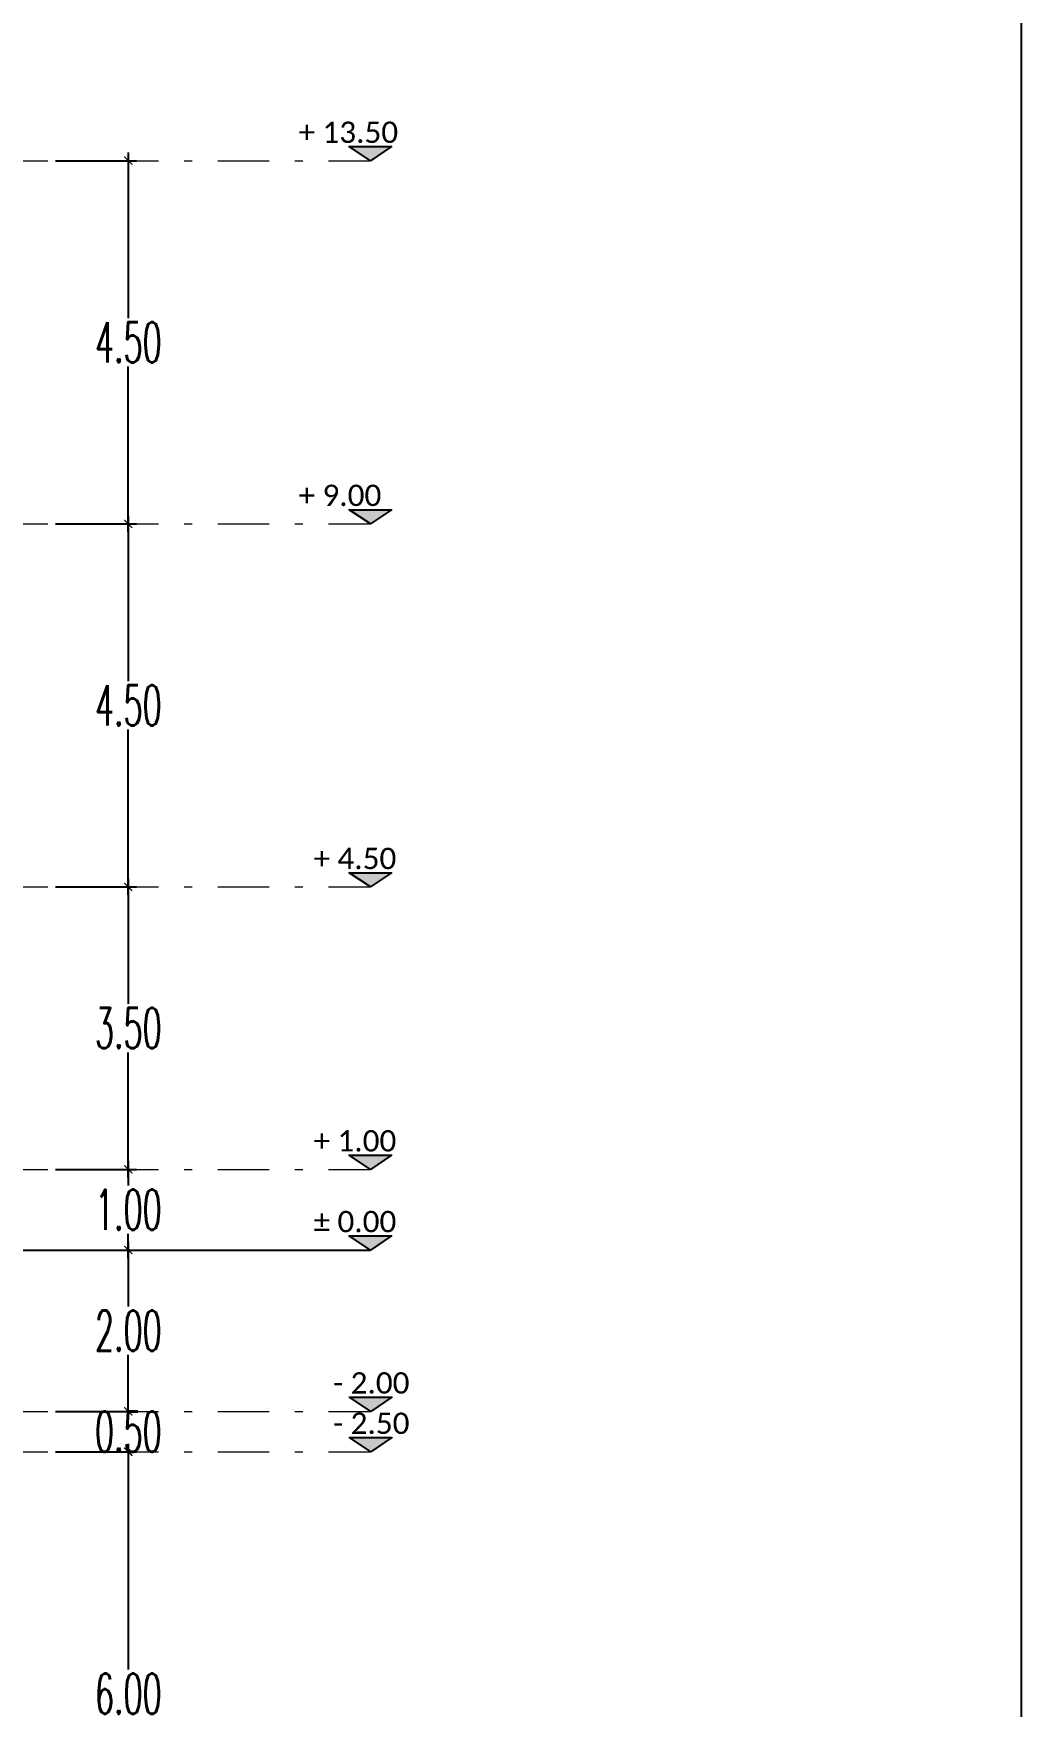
# Model space of a CAD drawing. Header units: millimetres. Extents: x 2175 to 3376, y 1504 to 1740.
# Drawn here: x 3066.58 to 3078.82, y 1627.51 to 1648.24 of the extents above; entities that cross this region are included whole.
import ezdxf

# ---------------------------------------------------------------- set-up
doc = ezdxf.new("R2010")
doc.units = ezdxf.units.MM
doc.linetypes.add('DASHDOT2', pattern=[12.7, 6.35, -3.175, 0, -3.175])
doc.linetypes.add('DASHED', pattern=[19.05, 12.7, -6.35])
for name, color, linetype in [('dinding baru', 142, 'Continuous'), ('GR', 7, 'Continuous'), ('KOP TEKS', 1, 'Continuous'), ('TEXT', 7, 'Continuous')]:
    doc.layers.add(name, color=color, linetype=linetype)
doc.layers.add('Garis Dim', color=131, linetype='DASHED', lineweight=9)
doc.styles.add('-DIM2', font='simplex.shx', dxfattribs={"width": 0.55})
doc.styles.get("Standard").update_dxf_attribs({"font": 'arial.ttf'})
doc.dimstyles.new('DIMENSI MUSHOLLAH', dxfattribs={"dimtxt": 0.5, "dimasz": 0.1, "dimexe": 0.1, "dimexo": 0.1, "dimgap": 0.05, "dimtad": 0, "dimtih": 1, "dimtoh": 1, "dimzin": 0, "dimdsep": 46, "dimtxsty": '-DIM2', "dimblk": 'ARCHTICK', "dimcen": 0.3, "dimdle": 0.1, "dimclrd": 1, "dimclre": 1, "dimclrt": 2, "dimadec": 0, "dimazin": 0, "dimtfac": 1, "dimtix": 1, "dimtofl": 0, "dimtmove": 0, "dimatfit": 3, "dimldrblk": 'ARCHTICK', "dimfxl": 1, "dimtolj": 1, "dimtzin": 0, "dimarcsym": 0})

# ---------------------------------------------------------------- blocks, each defined once
blk = doc.blocks.new('_ArchTick')
at = {"color": 0, "linetype": 'ByBlock', "const_width": 0.15}
blk.add_lwpolyline([(-0.5, -0.5), (0.5, 0.5)], dxfattribs=at)
blk = doc.blocks.new('*D711')
at = {"layer": 'Defpoints', "color": 0, "transparency": 16777216}
for p in [(3066.751, 1630.666), (3067.751, 1630.666), (3066.751, 1624.666)]:
    blk.add_point(p, dxfattribs=at)
at = {"layer": 'dinding baru', "color": 1, "linetype": 'Continuous', "lineweight": -2, "transparency": 16777216}
for p, q in [((3066.851, 1630.666), (3067.851, 1630.666)), ((3066.851, 1624.666), (3067.851, 1624.666))]:
    blk.add_line(p, q, dxfattribs=at)
at = {"layer": 'dinding baru', "color": 1, "lineweight": -2, "transparency": 16777216}
for p, q in [((3067.751, 1630.766), (3067.751, 1627.966)), ((3067.751, 1624.566), (3067.751, 1627.366))]:
    blk.add_line(p, q, dxfattribs=at)
at = {"layer": 'dinding baru', "color": 1, "lineweight": -2, "transparency": 16777216, "xscale": 0.1, "yscale": 0.1, "zscale": 0.1}
for p, rotation in [((3067.751, 1630.666), 90), ((3067.751, 1624.666), 270)]:
    blk.add_blockref('_ArchTick', p, dxfattribs=dict(at, rotation=rotation))
at = {"layer": 'dinding baru', "color": 2, "lineweight": 0, "transparency": 16777216, "insert": (3067.751, 1627.666), "char_height": 0.5, "attachment_point": 5, "style": '-DIM2'}
blk.add_mtext('\\A1;6.00', dxfattribs=at)
blk = doc.blocks.new('*D712')
at = {"layer": 'Defpoints', "color": 0, "transparency": 16777216}
for p in [(3066.751, 1631.166), (3067.751, 1631.166), (3066.751, 1630.666)]:
    blk.add_point(p, dxfattribs=at)
at = {"layer": 'dinding baru', "color": 1, "lineweight": -2, "transparency": 16777216}
for p, q in [((3067.751, 1631.166), (3067.751, 1631.266)), ((3067.751, 1630.666), (3067.751, 1630.566))]:
    blk.add_line(p, q, dxfattribs=at)
at = {"layer": 'dinding baru', "color": 1, "linetype": 'Continuous', "lineweight": -2, "transparency": 16777216}
for p, q in [((3066.851, 1631.166), (3067.851, 1631.166)), ((3066.851, 1630.666), (3067.851, 1630.666))]:
    blk.add_line(p, q, dxfattribs=at)
at = {"layer": 'dinding baru', "color": 1, "lineweight": -2, "transparency": 16777216, "xscale": 0.1, "yscale": 0.1, "zscale": 0.1}
for p, rotation in [((3067.751, 1631.166), 270), ((3067.751, 1630.666), 90)]:
    blk.add_blockref('_ArchTick', p, dxfattribs=dict(at, rotation=rotation))
at = {"layer": 'dinding baru', "color": 2, "lineweight": 0, "transparency": 16777216, "insert": (3067.751, 1630.916), "char_height": 0.5, "attachment_point": 5, "style": '-DIM2'}
blk.add_mtext('\\A1;0.50', dxfattribs=at)
blk = doc.blocks.new('*D713')
at = {"layer": 'Defpoints', "color": 0, "transparency": 16777216}
for p in [(3066.751, 1633.166), (3067.751, 1633.166), (3066.751, 1631.166)]:
    blk.add_point(p, dxfattribs=at)
at = {"layer": 'dinding baru', "color": 1, "linetype": 'Continuous', "lineweight": -2, "transparency": 16777216}
for p, q in [((3066.851, 1633.166), (3067.851, 1633.166)), ((3066.851, 1631.166), (3067.851, 1631.166))]:
    blk.add_line(p, q, dxfattribs=at)
at = {"layer": 'dinding baru', "color": 1, "lineweight": -2, "transparency": 16777216}
for p, q in [((3067.751, 1633.266), (3067.751, 1632.466)), ((3067.751, 1631.066), (3067.751, 1631.866))]:
    blk.add_line(p, q, dxfattribs=at)
at = {"layer": 'dinding baru', "color": 1, "lineweight": -2, "transparency": 16777216, "xscale": 0.1, "yscale": 0.1, "zscale": 0.1}
for p, rotation in [((3067.751, 1633.166), 90), ((3067.751, 1631.166), 270)]:
    blk.add_blockref('_ArchTick', p, dxfattribs=dict(at, rotation=rotation))
at = {"layer": 'dinding baru', "color": 2, "lineweight": 0, "transparency": 16777216, "insert": (3067.751, 1632.166), "char_height": 0.5, "attachment_point": 5, "style": '-DIM2'}
blk.add_mtext('\\A1;2.00', dxfattribs=at)
blk = doc.blocks.new('*D714')
at = {"layer": 'Defpoints', "color": 0, "transparency": 16777216}
for p in [(3066.751, 1634.166), (3066.751, 1633.166), (3067.751, 1633.166)]:
    blk.add_point(p, dxfattribs=at)
at = {"layer": 'dinding baru', "color": 1, "linetype": 'Continuous', "lineweight": -2, "transparency": 16777216}
for p, q in [((3066.851, 1634.166), (3067.851, 1634.166)), ((3066.851, 1633.166), (3067.851, 1633.166))]:
    blk.add_line(p, q, dxfattribs=at)
at = {"layer": 'dinding baru', "color": 1, "lineweight": -2, "transparency": 16777216}
for p, q in [((3067.751, 1634.266), (3067.751, 1633.966)), ((3067.751, 1633.066), (3067.751, 1633.366))]:
    blk.add_line(p, q, dxfattribs=at)
at = {"layer": 'dinding baru', "color": 1, "lineweight": -2, "transparency": 16777216, "xscale": 0.1, "yscale": 0.1, "zscale": 0.1}
for p, rotation in [((3067.751, 1634.166), 90), ((3067.751, 1633.166), 270)]:
    blk.add_blockref('_ArchTick', p, dxfattribs=dict(at, rotation=rotation))
at = {"layer": 'dinding baru', "color": 2, "lineweight": 0, "transparency": 16777216, "insert": (3067.751, 1633.666), "char_height": 0.5, "attachment_point": 5, "style": '-DIM2'}
blk.add_mtext('\\A1;1.00', dxfattribs=at)
blk = doc.blocks.new('*D715')
at = {"layer": 'Defpoints', "color": 0, "transparency": 16777216}
for p in [(3066.751, 1637.666), (3067.751, 1637.666), (3066.751, 1634.166)]:
    blk.add_point(p, dxfattribs=at)
at = {"layer": 'dinding baru', "color": 1, "linetype": 'Continuous', "lineweight": -2, "transparency": 16777216}
for p, q in [((3066.851, 1637.666), (3067.851, 1637.666)), ((3066.851, 1634.166), (3067.851, 1634.166))]:
    blk.add_line(p, q, dxfattribs=at)
at = {"layer": 'dinding baru', "color": 1, "lineweight": -2, "transparency": 16777216}
for p, q in [((3067.751, 1637.766), (3067.751, 1636.216)), ((3067.751, 1634.066), (3067.751, 1635.616))]:
    blk.add_line(p, q, dxfattribs=at)
at = {"layer": 'dinding baru', "color": 1, "lineweight": -2, "transparency": 16777216, "xscale": 0.1, "yscale": 0.1, "zscale": 0.1}
for p, rotation in [((3067.751, 1637.666), 90), ((3067.751, 1634.166), 270)]:
    blk.add_blockref('_ArchTick', p, dxfattribs=dict(at, rotation=rotation))
at = {"layer": 'dinding baru', "color": 2, "lineweight": 0, "transparency": 16777216, "insert": (3067.751, 1635.916), "char_height": 0.5, "attachment_point": 5, "style": '-DIM2'}
blk.add_mtext('\\A1;3.50', dxfattribs=at)
blk = doc.blocks.new('*D716')
at = {"layer": 'Defpoints', "color": 0, "transparency": 16777216}
for p in [(3066.751, 1642.166), (3067.751, 1642.166), (3066.751, 1637.666)]:
    blk.add_point(p, dxfattribs=at)
at = {"layer": 'dinding baru', "color": 1, "lineweight": -2, "transparency": 16777216}
for p, q in [((3067.751, 1642.266), (3067.751, 1640.216)), ((3067.751, 1637.566), (3067.751, 1639.616))]:
    blk.add_line(p, q, dxfattribs=at)
at = {"layer": 'dinding baru', "color": 1, "linetype": 'Continuous', "lineweight": -2, "transparency": 16777216}
for p, q in [((3066.851, 1642.166), (3067.851, 1642.166)), ((3066.851, 1637.666), (3067.851, 1637.666))]:
    blk.add_line(p, q, dxfattribs=at)
at = {"layer": 'dinding baru', "color": 1, "lineweight": -2, "transparency": 16777216, "xscale": 0.1, "yscale": 0.1, "zscale": 0.1}
for p, rotation in [((3067.751, 1642.166), 90), ((3067.751, 1637.666), 270)]:
    blk.add_blockref('_ArchTick', p, dxfattribs=dict(at, rotation=rotation))
at = {"layer": 'dinding baru', "color": 2, "lineweight": 0, "transparency": 16777216, "insert": (3067.751, 1639.916), "char_height": 0.5, "attachment_point": 5, "style": '-DIM2'}
blk.add_mtext('\\A1;4.50', dxfattribs=at)
blk = doc.blocks.new('*D717')
at = {"layer": 'Defpoints', "color": 0, "transparency": 16777216}
for p in [(3066.751, 1646.666), (3066.751, 1642.166), (3067.751, 1642.166)]:
    blk.add_point(p, dxfattribs=at)
at = {"layer": 'dinding baru', "color": 1, "lineweight": -2, "transparency": 16777216}
for p, q in [((3067.751, 1646.766), (3067.751, 1644.716)), ((3067.751, 1642.066), (3067.751, 1644.116))]:
    blk.add_line(p, q, dxfattribs=at)
at = {"layer": 'dinding baru', "color": 1, "linetype": 'Continuous', "lineweight": -2, "transparency": 16777216}
for p, q in [((3066.851, 1646.666), (3067.851, 1646.666)), ((3066.851, 1642.166), (3067.851, 1642.166))]:
    blk.add_line(p, q, dxfattribs=at)
at = {"layer": 'dinding baru', "color": 1, "lineweight": -2, "transparency": 16777216, "xscale": 0.1, "yscale": 0.1, "zscale": 0.1}
for p, rotation in [((3067.751, 1646.666), 90), ((3067.751, 1642.166), 270)]:
    blk.add_blockref('_ArchTick', p, dxfattribs=dict(at, rotation=rotation))
at = {"layer": 'dinding baru', "color": 2, "lineweight": 0, "transparency": 16777216, "insert": (3067.751, 1644.416), "char_height": 0.5, "attachment_point": 5, "style": '-DIM2'}
blk.add_mtext('\\A1;4.50', dxfattribs=at)

msp = doc.modelspace()

# ---------------------------------------------------------------- hatches: boundary and pattern name
at = {"layer": 'TEXT'}
h = msp.add_hatch(color=256, dxfattribs=at)
h.dxf.hatch_style = 1
h.paths.add_polyline_path([(3070.751, 1646.666), (3070.489, 1646.841), (3071.013, 1646.841)])
h = msp.add_hatch(color=256, dxfattribs=at)
h.dxf.hatch_style = 1
h.paths.add_polyline_path([(3070.751, 1642.166), (3070.489, 1642.341), (3071.013, 1642.341)])
h = msp.add_hatch(color=256, dxfattribs=at)
h.dxf.hatch_style = 1
h.paths.add_polyline_path([(3070.751, 1637.666), (3070.489, 1637.841), (3071.013, 1637.841)])
h = msp.add_hatch(color=256, dxfattribs=at)
h.dxf.hatch_style = 1
h.paths.add_polyline_path([(3070.751, 1634.166), (3070.489, 1634.341), (3071.013, 1634.341)])
h = msp.add_hatch(color=256, dxfattribs=at)
h.dxf.hatch_style = 1
h.paths.add_polyline_path([(3070.751, 1633.166), (3070.489, 1633.341), (3071.013, 1633.341)])
h = msp.add_hatch(color=256, dxfattribs=at)
h.dxf.hatch_style = 1
h.paths.add_polyline_path([(3070.756, 1631.166), (3070.494, 1631.341), (3071.019, 1631.341)])
h = msp.add_hatch(color=256, dxfattribs=at)
h.dxf.hatch_style = 1
h.paths.add_polyline_path([(3070.756, 1630.666), (3070.494, 1630.841), (3071.019, 1630.841)])

# ---------------------------------------------------------------- linework, layer by layer
at = {"layer": 'Garis Dim', "linetype": 'DASHDOT2', "ltscale": 0.1}
for p, q in [((2996.251, 1646.666), (3070.751, 1646.666)), ((2996.251, 1642.166), (3070.751, 1642.166)), ((2996.251, 1637.666), (3070.751, 1637.666)), ((2996.251, 1634.166), (3070.751, 1634.166)), ((2996.251, 1631.166), (3070.756, 1631.166)), ((2996.251, 1630.666), (3070.756, 1630.666))]:
    msp.add_line(p, q, dxfattribs=at)
at = {"layer": 'GR'}
msp.add_line((2996.251, 1633.166), (3070.751, 1633.166), dxfattribs=at)
at = {"layer": 'KOP TEKS', "color": 2}
msp.add_lwpolyline([(2985.681, 1681.172), (2985.681, 1615.315), (3078.821, 1615.315), (3078.821, 1681.172)], close=True, dxfattribs=at)
at = {"layer": 'TEXT'}
for points in [[(3070.751, 1646.666), (3070.489, 1646.841), (3071.013, 1646.841), (3070.751, 1646.666)], [(3070.751, 1642.166), (3070.489, 1642.341), (3071.013, 1642.341), (3070.751, 1642.166)], [(3070.751, 1637.666), (3070.489, 1637.841), (3071.013, 1637.841), (3070.751, 1637.666)], [(3070.751, 1634.166), (3070.489, 1634.341), (3071.013, 1634.341), (3070.751, 1634.166)], [(3070.751, 1633.166), (3070.489, 1633.341), (3071.013, 1633.341), (3070.751, 1633.166)], [(3070.756, 1631.166), (3070.494, 1631.341), (3071.019, 1631.341), (3070.756, 1631.166)], [(3070.756, 1630.666), (3070.494, 1630.841), (3071.019, 1630.841), (3070.756, 1630.666)]]:
    msp.add_lwpolyline(points, dxfattribs=at)

# ---------------------------------------------------------------- texts
at = {"color": 7, "lineweight": 5, "char_height": 0.26387, "width": 1.23764, "attachment_point": 1}
for s, insert in [('\\pxsm1,ql;{\\fCalibri Light|b0|i0|c0|p34;+ 13.50}', (3069.86, 1647.151)), ('\\pxsm1,ql;{\\fCalibri Light|b0|i0|c0|p34;+ 9.00}', (3069.86, 1642.651)), ('\\pxsm1,ql;{\\fCalibri Light|b0|i0|c0|p34;+ 4.50}', (3070.046, 1638.151)), ('\\pxsm1,ql;{\\fCalibri Light|b0|i0|c0|p34;+ 1.00}', (3070.046, 1634.651)), ('\\pxsm1,ql;{\\fCalibri Light|b0|i0|c0|p34;%%P 0.00}', (3070.046, 1633.651)), ('\\pxsm1,ql;{\\fCalibri Light|b0|i0|c0|p34;- 2.00}', (3070.288, 1631.651)), ('\\pxsm1,ql;{\\fCalibri Light|b0|i0|c0|p34;- 2.50}', (3070.288, 1631.151))]:
    msp.add_mtext(s, dxfattribs=dict(at, insert=insert))

# ---------------------------------------------------------------- dimensions: what is measured, and where the dimension line sits
at = {"layer": 'dinding baru', "lineweight": 0}
for base, p1, p2, angle, picture, middle in [((3067.751, 1642.166), (3066.751, 1646.666), (3066.751, 1642.166), 90, '*D717', (3067.751, 1644.416)), ((3067.751, 1642.166), (3066.751, 1637.666), (3066.751, 1642.166), 90, '*D716', (3067.751, 1639.916)), ((3067.751, 1637.666), (3066.751, 1634.166), (3066.751, 1637.666), 90, '*D715', (3067.751, 1635.916)), ((3067.751, 1633.166), (3066.751, 1634.166), (3066.751, 1633.166), 270, '*D714', (3067.751, 1633.666)), ((3067.751, 1633.166), (3066.751, 1631.166), (3066.751, 1633.166), 90, '*D713', (3067.751, 1632.166)), ((3067.751, 1631.166), (3066.751, 1630.666), (3066.751, 1631.166), 90, '*D712', (3067.751, 1630.916)), ((3067.751, 1630.666), (3066.751, 1624.666), (3066.751, 1630.666), 90, '*D711', (3067.751, 1627.666))]:
    dim = msp.add_linear_dim(base=base, p1=p1, p2=p2, angle=angle, dimstyle='DIMENSI MUSHOLLAH', dxfattribs=at)
    dim.commit()
    dim.dimension.update_dxf_attribs({"geometry": picture, "text_midpoint": middle})

doc.saveas('drawing.dxf')
